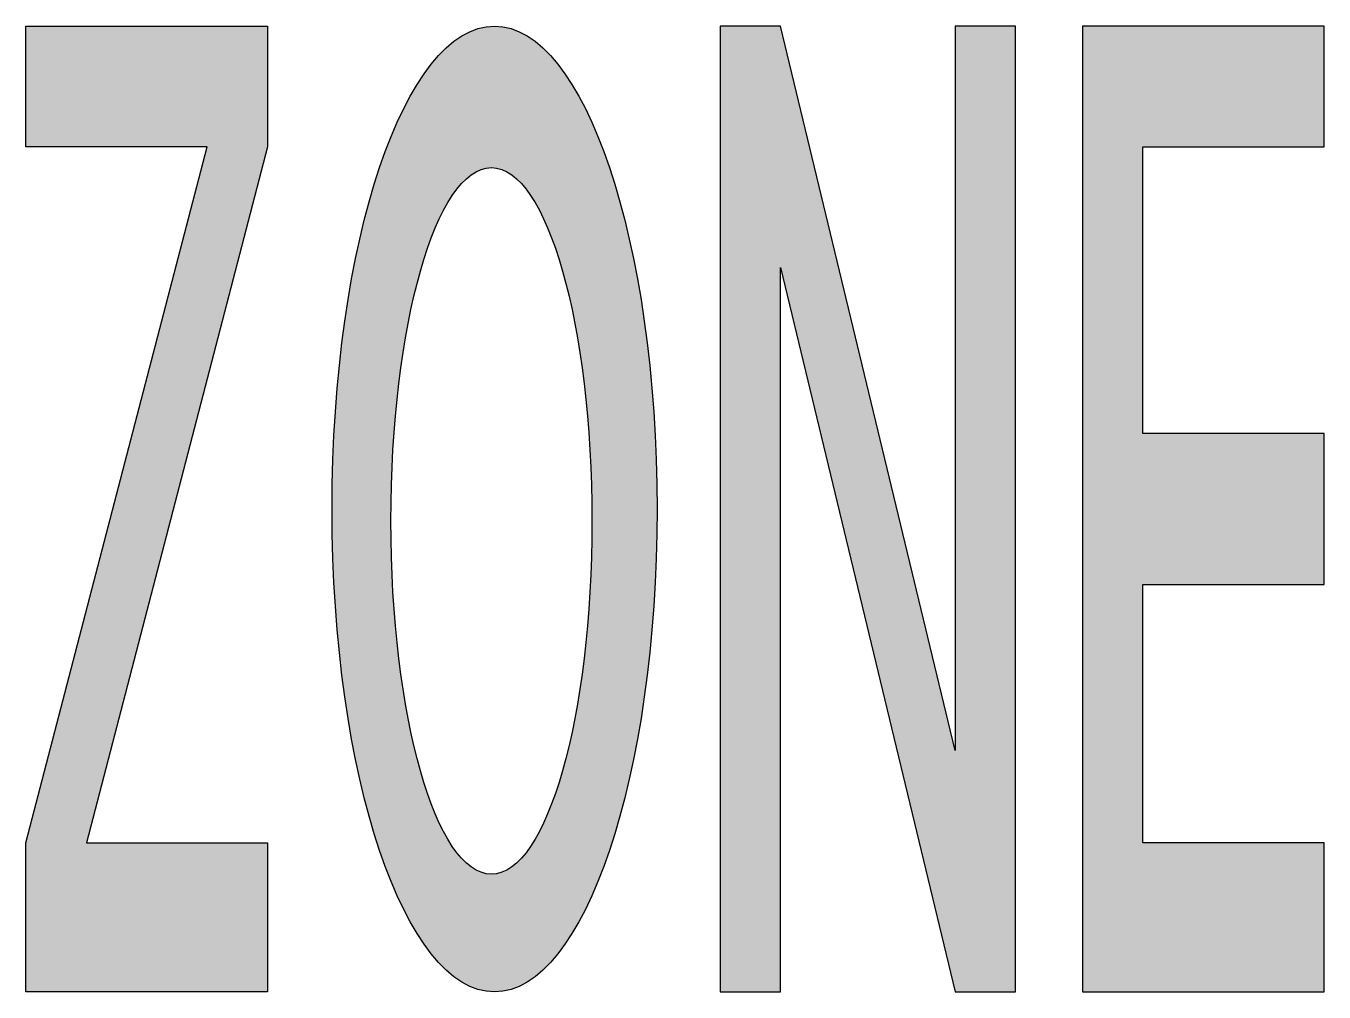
# Model space of a CAD drawing. Header units: metres. Extents: x -1.07 to 1.08, y 0 to 1.6.
import ezdxf

# ---------------------------------------------------------------- set-up
doc = ezdxf.new("R2010")
doc.units = ezdxf.units.M
doc.header["$LTSCALE"] = 0.2

msp = doc.modelspace()

# ---------------------------------------------------------------- hatches: boundary and pattern name
at = {"true_color": 0xfaf528}
h = msp.add_hatch(color=2, dxfattribs=at)
h.dxf.hatch_style = 1
h.paths.add_polyline_path([(-0.675, 1.4), (-0.675, 1.6), (-1.075, 1.6), (-1.075, 1.4), (-0.775, 1.4), (-1.075, 0.2472), (-1.075, 0), (-0.675, 0), (-0.675, 0.2472), (-0.975, 0.2472)])
h = msp.add_hatch(color=2, dxfattribs=at)
h.dxf.hatch_style = 1
edge = h.paths.add_edge_path()
edge.add_ellipse((-0.2989, 0.8001), major_axis=(0, 0.8001), ratio=0.336382, start_angle=0, end_angle=360)
edge = h.paths.add_edge_path(flags=16)
edge.add_ellipse((-0.304, 0.7804), major_axis=(0, 0.5853), ratio=0.284488, start_angle=0, end_angle=360)
h = msp.add_hatch(color=2, dxfattribs=at)
h.dxf.hatch_style = 1
h.paths.add_polyline_path([(0.5642, 1.6), (0.4642, 1.6), (0.4642, 0.4), (0.175, 1.6), (0.075, 1.6), (0.075, 0), (0.175, 0), (0.175, 1.2), (0.4642, 0), (0.5642, 0)])
h = msp.add_hatch(color=2, dxfattribs=at)
h.dxf.hatch_style = 1
h.paths.add_polyline_path([(1.075, 0.925), (0.775, 0.925), (0.775, 1.4), (1.075, 1.4), (1.075, 1.6), (0.675, 1.6), (0.675, 1.4), (0.675, 0.2472), (0.675, 0), (1.075, 0), (1.075, 0.2472), (0.775, 0.2472), (0.775, 0.675), (1.075, 0.675)])

# ---------------------------------------------------------------- linework, layer by layer
at = {"color": 2, "true_color": 0xfaf528, "flags": 128}
for points in [[(-1.075, 0.2472), (-0.775, 1.4), (-1.075, 1.4), (-1.075, 1.6), (-0.675, 1.6), (-0.675, 1.4), (-0.975, 0.2472), (-0.675, 0.2472), (-0.675, 0), (-1.075, 0)], [(0.4642, 0.4), (0.175, 1.6), (0.075, 1.6), (0.075, 0), (0.175, 0), (0.175, 1.2), (0.4642, 0), (0.5642, 0), (0.5642, 1.6), (0.4642, 1.6)], [(0.775, 0.925), (0.775, 1.4), (1.075, 1.4), (1.075, 1.6), (0.675, 1.6), (0.675, 1.4), (0.675, 0.2472), (0.675, 0), (1.075, 0), (1.075, 0.2472), (0.775, 0.2472), (0.775, 0.675), (1.075, 0.675), (1.075, 0.925)]]:
    msp.add_lwpolyline(points, close=True, dxfattribs=at)
at = {"color": 2, "true_color": 0xfaf528}
for centre, major_axis, ratio in [((-0.2989, 0.8001), (0, 0.8001), 0.336382), ((-0.304, 0.7804), (0, 0.5853), 0.284488)]:
    msp.add_ellipse(centre, major_axis=major_axis, ratio=ratio, dxfattribs=at)

doc.saveas('drawing.dxf')
